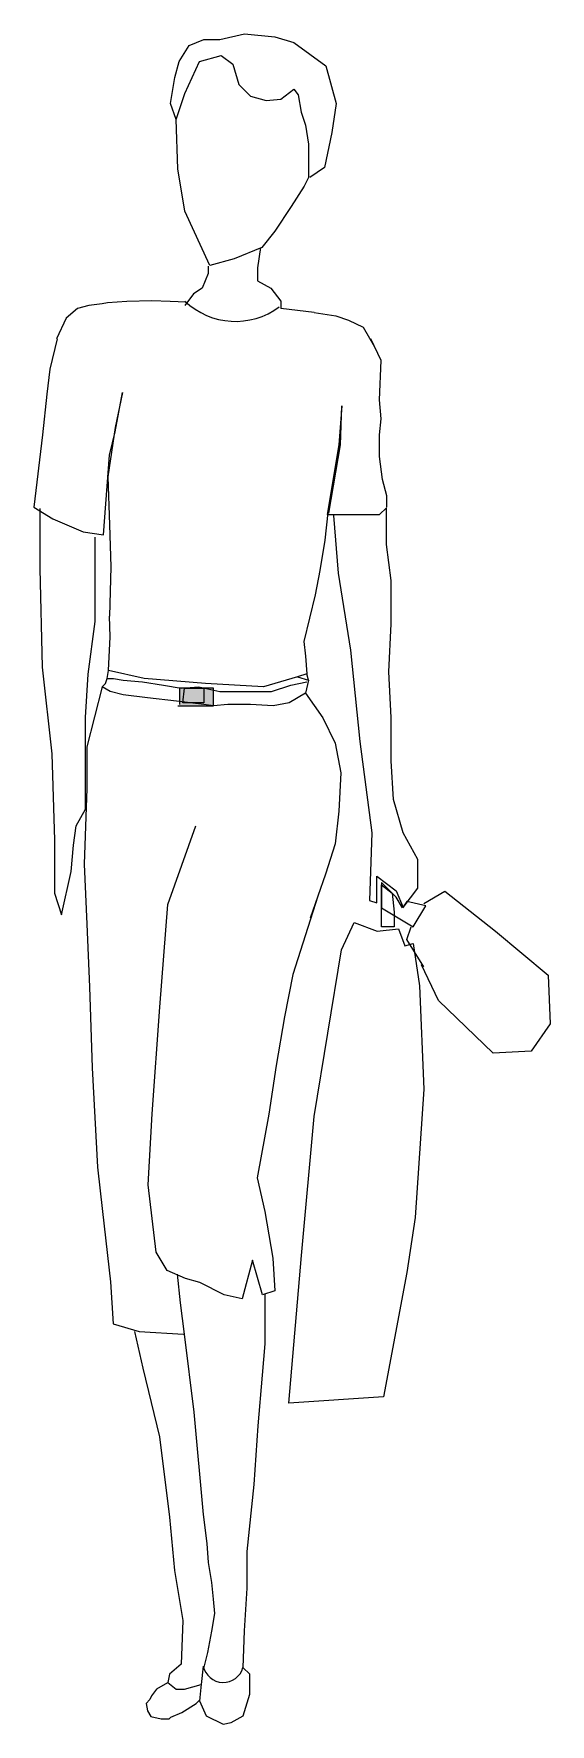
# Model space of a CAD drawing. Extents: x 2 to 57, y 1 to 182.
import ezdxf

# ---------------------------------------------------------------- set-up
doc = ezdxf.new("R2010")
doc.units = 0
doc.header["$LTSCALE"] = 50
doc.header["$MEASUREMENT"] = 0
doc.layers.get('0').update_dxf_attribs({"linetype": 'CONTINUOUS'})

msp = doc.modelspace()

# ---------------------------------------------------------------- linework, layer by layer
at = {"color": 0, "linetype": 'ByBlock'}
for p, q in [((18.41, 180.98), (19.97, 181.6)), ((19.97, 181.6), (21.68, 181.6)), ((21.68, 181.6), (24.33, 182.23)), ((24.33, 182.23), (27.6, 181.92)), ((27.6, 181.92), (29.63, 181.29)), ((29.63, 181.29), (33.06, 178.8)), ((17.32, 179.27), (18.41, 180.98)), ((19.5, 179.27), (21.84, 179.89)), ((21.84, 179.89), (23.09, 178.96)), ((16.39, 174.75), (16.86, 177.56)), ((16.86, 177.56), (17.32, 179.27)), ((17.95, 175.84), (19.5, 179.27)), ((23.09, 178.96), (23.71, 176.78)), ((33.06, 178.8), (34.15, 174.75)), ((17.01, 173.04), (17.95, 175.84)), ((23.71, 176.78), (24.96, 175.53)), ((28.23, 175.22), (29.63, 176.31)), ((29.63, 176.31), (30.1, 175.69)), ((17.01, 173.04), (16.39, 174.75)), ((24.96, 175.53), (26.67, 175.07)), ((26.67, 175.07), (28.23, 175.22)), ((30.1, 175.69), (30.41, 173.82)), ((34.15, 174.75), (33.68, 171.64)), ((17.17, 167.75), (17.01, 173.04)), ((30.41, 173.82), (30.87, 172.42)), ((30.87, 172.42), (31.19, 170.4)), ((31.19, 170.4), (31.19, 168.84)), ((33.68, 171.64), (32.9, 167.91)), ((31.19, 168.84), (31.19, 166.82)), ((17.95, 163.23), (17.17, 167.75)), ((31.19, 166.82), (30.72, 165.88)), ((32.9, 167.91), (31.34, 166.82)), ((30.72, 165.88), (29.32, 163.7)), ((20.62, 157.4), (17.95, 163.23)), ((29.32, 163.7), (27.6, 161.06)), ((27.6, 161.06), (26.2, 159.34)), ((23.24, 158.1), (20.62, 157.4)), ((26.2, 159.34), (23.24, 158.1)), ((26.05, 159.34), (25.73, 157.16)), ((20.44, 156.54), (19.81, 154.98)), ((20.44, 157.32), (20.44, 156.54)), ((25.73, 157.16), (25.73, 155.76)), ((18.88, 154.36), (17.95, 153.12)), ((19.81, 154.98), (18.88, 154.36)), ((25.73, 155.76), (27.14, 154.98)), ((27.14, 154.98), (28.23, 153.58)), ((6.43, 152.77), (5.2, 151.74)), ((7.65, 153.09), (6.43, 152.77)), ((9.07, 153.29), (7.65, 153.09)), ((9.65, 153.41), (9.07, 153.29)), ((11.71, 153.54), (9.65, 153.41)), ((14.41, 153.61), (11.71, 153.54)), ((16.35, 153.54), (14.41, 153.61)), ((18.07, 153.46), (16.35, 153.54)), ((28.23, 153.58), (28.23, 152.8)), ((31.81, 152.34), (28.23, 152.8)), ((31.81, 152.34), (34.14, 152.01)), ((5.2, 151.74), (4.17, 149.55)), ((34.14, 152.01), (35.47, 151.55)), ((35.47, 151.55), (37.05, 150.79)), ((37.05, 150.79), (38.28, 148.69)), ((4.24, 149.54), (3.46, 146.27)), ((38.97, 147.2), (37.88, 149.54)), ((38.82, 143), (38.97, 147.2)), ((3.46, 146.27), (3.15, 143.62)), ((3.15, 143.62), (2.68, 139.26)), ((11.25, 143.78), (10.47, 140.04)), ((10.47, 139.57), (11.25, 143.78)), ((34.77, 142.37), (34.46, 138.17)), ((34.61, 138.17), (34.77, 142.37)), ((38.97, 140.97), (38.82, 143)), ((10.47, 140.04), (9.69, 134.75)), ((9.85, 137.08), (10.47, 139.57)), ((38.82, 139.26), (38.97, 140.97)), ((2.68, 139.26), (1.75, 131.48)), ((34.46, 138.17), (33.21, 130.7)), ((33.37, 130.86), (34.61, 138.17)), ((38.82, 136.93), (38.82, 139.26)), ((9.22, 128.52), (9.85, 137.08)), ((39.13, 134.44), (38.82, 136.93)), ((9.69, 134.75), (9.85, 129.61)), ((39.6, 132.72), (39.13, 134.44)), ((39.6, 131.48), (39.6, 132.72)), ((1.75, 131.48), (3.77, 130.23)), ((2.4, 131.36), (2.4, 124.92)), ((33.28, 130.91), (32.93, 127.97)), ((33.21, 130.7), (38.82, 130.7)), ((33.87, 130.59), (34.39, 124.4)), ((38.82, 130.7), (39.55, 131.43)), ((39.55, 127.5), (39.55, 131.43)), ((3.77, 130.23), (7.04, 128.83)), ((7.04, 128.83), (9.22, 128.52)), ((9.85, 129.61), (10, 125.1)), ((8.34, 127.5), (8.34, 128.27)), ((8.34, 123.12), (8.34, 127.5)), ((32.93, 127.97), (32.42, 124.69)), ((40.06, 123.63), (39.55, 127.5)), ((10, 125.1), (9.85, 119.8)), ((2.4, 124.92), (2.66, 114.35)), ((32.42, 124.69), (31.9, 122.1)), ((34.39, 124.4), (35.68, 116.16)), ((40.06, 118.99), (40.06, 123.63)), ((8.34, 119.25), (8.34, 123.12)), ((31.9, 122.1), (30.69, 117.09)), ((9.94, 117.6), (9.85, 119.8)), ((7.56, 113.58), (8.34, 119.25)), ((39.8, 113.84), (40.06, 118.99)), ((9.77, 113.98), (9.94, 117.6)), ((30.69, 117.09), (30.86, 115.53)), ((35.68, 116.16), (36.71, 106.36)), ((2.66, 114.35), (3.69, 105.07)), ((30.86, 115.53), (31.03, 113.63)), ((7.3, 108.94), (7.56, 113.58)), ((9.08, 112.25), (9.43, 112.59)), ((9.43, 112.59), (9.6, 113.11)), ((9.6, 113.11), (9.77, 113.98)), ((9.6, 113.11), (10.29, 113.11)), ((13.57, 113.11), (9.77, 113.98)), ((10.29, 113.11), (11.33, 112.94)), ((11.33, 112.94), (13.4, 112.77)), ((13.4, 112.77), (15.65, 112.42)), ((20.14, 112.59), (13.57, 113.11)), ((15.65, 112.42), (17.55, 112.08)), ((26.37, 112.25), (20.14, 112.59)), ((30, 113.29), (26.37, 112.25)), ((27.23, 111.73), (29.3, 112.42)), ((29.3, 112.42), (31.03, 112.77)), ((31.03, 113.63), (30, 113.29)), ((30, 113.29), (31.21, 112.94)), ((31.21, 112.94), (30.86, 111.56)), ((31.21, 112.94), (31.03, 113.63)), ((40.06, 108.94), (39.8, 113.84)), ((9.08, 112.25), (7.44, 105.81)), ((9.94, 111.73), (9.08, 112.25)), ((11.33, 111.38), (9.94, 111.73)), ((13.92, 111.04), (11.33, 111.38)), ((17.03, 110.69), (13.92, 111.04)), ((19.97, 110.35), (17.03, 110.69)), ((21.01, 112.08), (17.38, 112.08)), ((17.38, 112.08), (17.38, 110.35)), ((17.55, 112.08), (19.45, 112.25)), ((17.72, 110.52), (17.9, 112.08)), ((19.97, 110.52), (17.72, 110.52)), ((17.9, 112.08), (19.97, 112.08)), ((19.45, 112.25), (21.7, 111.73)), ((19.97, 112.08), (19.97, 110.52)), ((21.01, 110.18), (21.01, 112.08)), ((21.7, 111.73), (23.95, 111.73)), ((23.95, 111.73), (27.23, 111.73)), ((29.13, 110.52), (27.4, 110.18)), ((30.86, 111.56), (29.13, 110.52)), ((30.86, 111.56), (32.72, 108.91)), ((7.3, 105.33), (7.3, 108.94)), ((17.2, 110.18), (21.01, 110.18)), ((21.01, 110.18), (19.97, 110.35)), ((22.56, 110.35), (21.01, 110.18)), ((24.98, 110.35), (22.56, 110.35)), ((27.4, 110.18), (24.98, 110.35)), ((32.72, 108.91), (34.07, 106.21)), ((40.06, 104.3), (40.06, 108.94)), ((7.3, 102.24), (7.3, 105.33)), ((7.44, 105.81), (7.44, 101.33)), ((34.07, 106.21), (34.67, 103)), ((36.71, 106.36), (38, 96.57)), ((3.69, 105.07), (3.95, 95.79)), ((40.32, 100.17), (40.06, 104.3)), ((7.3, 99.14), (7.3, 102.24)), ((34.67, 103), (34.46, 98.91)), ((7.44, 101.33), (7.16, 93.22)), ((41.35, 96.57), (40.32, 100.17)), ((6.27, 97.34), (7.3, 99.14)), ((34.46, 98.91), (34.06, 95.42)), ((6.01, 95.28), (6.27, 97.34)), ((16.12, 88.9), (19.13, 97.33)), ((38, 96.57), (37.74, 89.35)), ((42.9, 93.73), (41.35, 96.57)), ((3.95, 95.79), (3.95, 90.12)), ((5.76, 92.44), (6.01, 95.28)), ((34.06, 95.42), (33.03, 92.15)), ((4.72, 87.8), (5.76, 92.44)), ((7.16, 93.22), (7.44, 86.78)), ((42.9, 90.64), (42.9, 93.73)), ((33.03, 92.15), (31.39, 87.44)), ((38.51, 91.93), (40.58, 90.38)), ((38.51, 89.09), (38.51, 91.93)), ((40.61, 89.68), (39.03, 91.26)), ((39.03, 91.26), (39.03, 88.55)), ((39.03, 91.03), (40.16, 90.13)), ((39.03, 89.45), (39.03, 91.03)), ((41.35, 88.58), (42.9, 90.64)), ((3.95, 90.12), (4.72, 87.8)), ((15.27, 77.89), (16.12, 88.9)), ((32.21, 89.79), (29.5, 81.4)), ((37.74, 89.35), (38.51, 89.09)), ((39.03, 86.51), (39.03, 89.45)), ((40.16, 90.13), (40.38, 88.09)), ((40.58, 90.38), (41.35, 88.58)), ((41.29, 88.55), (40.61, 89.68)), ((41.74, 89.22), (41.29, 88.55)), ((43.77, 88.77), (41.74, 89.22)), ((43.55, 89), (45.81, 90.35)), ((45.81, 90.35), (51.23, 86.06)), ((39.03, 88.55), (42.42, 86.51)), ((40.38, 88.09), (40.38, 86.51)), ((42.42, 86.51), (43.77, 88.77)), ((7.44, 86.78), (7.72, 80.07)), ((34.73, 84.03), (36.09, 86.97)), ((36.09, 86.97), (38.57, 86.06)), ((38.57, 86.06), (40.83, 86.29)), ((40.38, 86.51), (39.03, 86.51)), ((40.83, 86.29), (41.51, 84.48)), ((41.74, 85.16), (42.19, 86.51)), ((43.55, 82.22), (41.74, 85.16)), ((51.23, 86.06), (56.88, 81.32)), ((31.79, 66.19), (34.73, 84.03)), ((41.51, 84.48), (42.42, 84.71)), ((42.42, 84.71), (43.09, 80.19)), ((45.13, 78.61), (43.32, 82.45)), ((7.72, 80.07), (8, 71.39)), ((29.5, 81.4), (28.61, 76.85)), ((43.09, 80.19), (43.55, 69.12)), ((56.88, 81.32), (57.11, 76.12)), ((51, 72.96), (45.13, 78.61)), ((14.43, 66.47), (15.27, 77.89)), ((28.61, 76.85), (27.72, 71.64)), ((57.11, 76.12), (55.07, 73.19)), ((55.07, 73.19), (51, 72.96)), ((8, 71.39), (8.56, 60.76)), ((27.72, 71.64), (26.95, 66.43)), ((43.55, 69.12), (42.64, 55.35)), ((14, 58.85), (14.43, 66.47)), ((26.95, 66.43), (25.68, 59.62)), ((30.44, 51.28), (31.79, 66.19)), ((8.56, 60.76), (9.12, 56)), ((14.85, 51.65), (14, 58.85)), ((25.68, 59.62), (26.5, 56)), ((9.12, 56), (9.96, 48.45)), ((26.5, 56), (27.37, 51)), ((42.64, 55.35), (41.74, 49.47)), ((16.05, 49.69), (14.85, 51.65)), ((25.19, 50.78), (24.1, 46.64)), ((26.28, 47.08), (25.19, 50.78)), ((27.37, 51), (27.59, 47.51)), ((29.08, 35.47), (30.44, 51.28)), ((18.01, 48.82), (16.05, 49.69)), ((17.13, 49.29), (17.42, 46.22)), ((41.74, 49.47), (39.25, 36.15)), ((9.96, 48.45), (10.24, 43.97)), ((19.53, 48.38), (18.01, 48.82)), ((22.14, 47.08), (19.53, 48.38)), ((27.59, 47.51), (26.28, 47.08)), ((17.42, 46.22), (17.86, 42.85)), ((24.1, 46.64), (22.14, 47.08)), ((26.51, 47.1), (26.51, 41.82)), ((10.24, 43.97), (13.04, 43.13)), ((12.53, 43.13), (13.42, 39.19)), ((13.04, 43.13), (17.8, 42.85)), ((17.86, 42.85), (18.89, 34.5)), ((26.51, 41.82), (26.21, 38.46)), ((13.42, 39.19), (15.22, 31.85)), ((26.21, 38.46), (25.77, 33.04)), ((18.89, 34.5), (19.91, 23.52)), ((39.25, 36.15), (29.08, 35.47)), ((25.77, 33.04), (25.33, 26.74)), ((15.22, 31.85), (16.29, 23.25)), ((25.33, 26.74), (24.6, 19.57)), ((16.29, 23.25), (16.83, 17.52)), ((19.91, 23.52), (20.28, 20.43)), ((20.28, 20.43), (20.45, 18.38)), ((20.45, 18.38), (20.79, 16.24)), ((24.6, 19.57), (24.6, 15.61)), ((16.83, 17.52), (17.72, 12.15)), ((20.79, 16.24), (20.96, 14.44)), ((24.6, 15.61), (24.31, 11.07)), ((21.13, 12.91), (20.79, 11.03)), ((20.96, 14.44), (21.13, 12.91)), ((17.72, 12.15), (17.55, 7.49)), ((20.79, 11.03), (20.36, 8.72)), ((24.31, 11.07), (24.16, 7.12)), ((17.55, 7.49), (16.29, 6.42)), ((19.91, 7.26), (19.69, 5.32)), ((20.36, 8.72), (19.93, 7.01)), ((16.09, 5.47), (14.89, 4.79)), ((16.29, 6.42), (16.11, 5.52)), ((16.11, 5.52), (17.01, 4.81)), ((24.89, 6.42), (24.16, 7.12)), ((24.89, 4.27), (24.89, 6.42)), ((14.2, 3.68), (13.78, 3.25)), ((14.38, 4.1), (14.2, 3.68)), ((14.89, 4.79), (14.38, 4.1)), ((17.01, 4.81), (17.9, 4.81)), ((17.9, 4.81), (19.69, 5.32)), ((19.16, 3.25), (19.59, 3.68)), ((19.7, 5.35), (19.52, 3.55)), ((24.18, 1.94), (24.89, 4.27)), ((13.78, 3.25), (13.95, 2.48)), ((13.95, 2.48), (14.29, 1.88)), ((14.29, 1.88), (15.4, 1.62)), ((16.43, 1.79), (17.63, 2.31)), ((17.63, 2.31), (19.16, 3.25)), ((19.52, 3.55), (20.23, 1.94)), ((20.23, 1.94), (22.03, 1.05)), ((22.92, 1.23), (24.18, 1.94)), ((15.4, 1.62), (16.26, 1.62)), ((16.26, 1.62), (16.43, 1.79)), ((22.03, 1.05), (22.92, 1.23))]:
    msp.add_line(p, q, dxfattribs=at)
for centre, radius, start, end in [((23.37, 159.24), 7.84, 226.161, 306.8005), ((22.06, 7.71), 2.19, 191.6696, 344.383)]:
    msp.add_arc(centre, radius, start, end, dxfattribs=at)
msp.add_solid([(17.38, 110.18), (20.99, 110.16), (17.38, 112.08), (21.01, 112.08)], dxfattribs=at)

doc.saveas('drawing.dxf')
